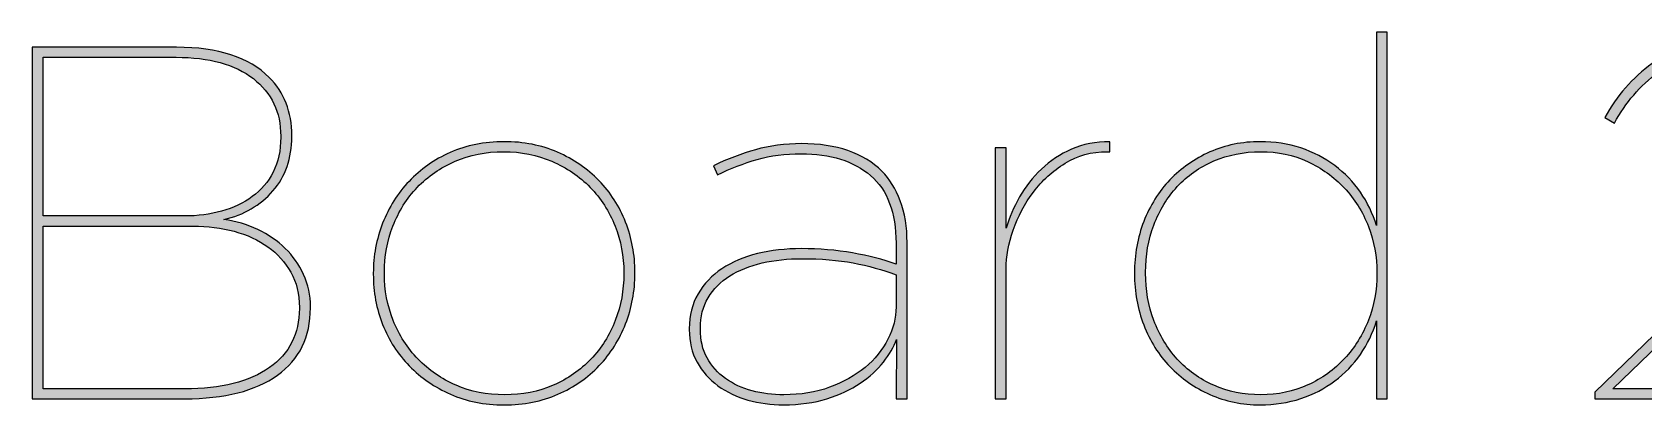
# Model space of a CAD drawing. Extents: x 25 to 347, y 67 to 397.
# Drawn here: x 119.4 to 186.2, y 380.4 to 395.9 of the extents above; entities that cross this region are included whole.
import ezdxf

# ---------------------------------------------------------------- set-up
doc = ezdxf.new("R2010")
doc.units = 0
doc.header["$MEASUREMENT"] = 0
doc.layers.add('PART_NUMBER', color=7, linetype='CONTINUOUS')

# ---------------------------------------------------------------- blocks, each defined once
blk = doc.blocks.new('BLOCK_35')
at = {"layer": 'PART_NUMBER'}
h = blk.add_hatch(color=253, dxfattribs=at)
h.dxf.hatch_style = 2
edge = h.paths.add_edge_path()
edge.add_spline(control_points=[(119.42, 395.266), (119.42, 395.266), (125.407, 395.266), (125.407, 395.266), (127.131, 395.266), (128.411, 394.849), (129.246, 394.015), (129.871, 393.389), (130.185, 392.582), (130.185, 391.595), (130.185, 391.595), (130.185, 391.553), (130.185, 391.553), (130.185, 390.649), (129.924, 389.898), (129.402, 389.3), (128.881, 388.702), (128.203, 388.305), (127.368, 388.111), (127.869, 388.041), (128.338, 387.902), (128.776, 387.693), (129.215, 387.485), (129.593, 387.224), (129.914, 386.911), (130.233, 386.598), (130.487, 386.236), (130.675, 385.826), (130.863, 385.416), (130.957, 384.967), (130.957, 384.481), (130.957, 384.481), (130.957, 384.439), (130.957, 384.439), (130.957, 383.229), (130.501, 382.297), (129.59, 381.643), (128.679, 380.989), (127.396, 380.663), (125.741, 380.663), (125.741, 380.663), (119.42, 380.663), (119.42, 380.663), (119.42, 380.663), (119.42, 395.266), (119.42, 395.266)], knot_values=[0, 0, 0, 0, 1, 1, 1, 2, 2, 2, 3, 3, 3, 4, 4, 4, 5, 5, 5, 6, 6, 6, 7, 7, 7, 8, 8, 8, 9, 9, 9, 10, 10, 10, 11, 11, 11, 12, 12, 12, 13, 13, 13, 14, 14, 14, 15, 15, 15, 15], degree=3, periodic=1)
edge = h.paths.add_edge_path()
edge.add_spline(control_points=[(129.725, 391.574), (129.725, 392.575), (129.346, 393.371), (128.589, 393.963), (127.831, 394.554), (126.763, 394.849), (125.386, 394.849), (125.386, 394.849), (119.879, 394.849), (119.879, 394.849), (119.879, 394.849), (119.879, 388.257), (119.879, 388.257), (119.879, 388.257), (125.741, 388.257), (125.741, 388.257), (126.283, 388.257), (126.794, 388.323), (127.274, 388.455), (127.754, 388.587), (128.178, 388.789), (128.547, 389.06), (128.915, 389.331), (129.204, 389.672), (129.413, 390.082), (129.621, 390.492), (129.725, 390.976), (129.725, 391.532), (129.725, 391.532), (129.725, 391.574), (129.725, 391.574)], knot_values=[0, 0, 0, 0, 1, 1, 1, 2, 2, 2, 3, 3, 3, 4, 4, 4, 5, 5, 5, 6, 6, 6, 7, 7, 7, 8, 8, 8, 9, 9, 9, 10, 10, 10, 10], degree=3, periodic=1)
edge = h.paths.add_edge_path()
edge.add_spline(control_points=[(130.497, 384.46), (130.497, 385.016), (130.379, 385.503), (130.143, 385.92), (129.906, 386.337), (129.59, 386.688), (129.193, 386.974), (128.797, 387.259), (128.331, 387.474), (127.796, 387.62), (127.26, 387.766), (126.693, 387.839), (126.096, 387.839), (126.096, 387.839), (119.879, 387.839), (119.879, 387.839), (119.879, 387.839), (119.879, 381.08), (119.879, 381.08), (119.879, 381.08), (125.741, 381.08), (125.741, 381.08), (127.257, 381.08), (128.429, 381.372), (129.256, 381.956), (130.084, 382.54), (130.497, 383.361), (130.497, 384.418), (130.497, 384.418), (130.497, 384.46), (130.497, 384.46)], knot_values=[0, 0, 0, 0, 1, 1, 1, 2, 2, 2, 3, 3, 3, 4, 4, 4, 5, 5, 5, 6, 6, 6, 7, 7, 7, 8, 8, 8, 9, 9, 9, 10, 10, 10, 10], degree=3, periodic=1)
for points, knots in [([(119.42, 395.266), (119.42, 395.266), (125.407, 395.266), (125.407, 395.266), (127.131, 395.266), (128.411, 394.849), (129.246, 394.015), (129.871, 393.389), (130.185, 392.582), (130.185, 391.595), (130.185, 391.595), (130.185, 391.553), (130.185, 391.553), (130.185, 390.649), (129.924, 389.898), (129.402, 389.3), (128.881, 388.702), (128.203, 388.305), (127.368, 388.111), (127.869, 388.041), (128.338, 387.902), (128.776, 387.693), (129.215, 387.485), (129.593, 387.224), (129.914, 386.911), (130.233, 386.598), (130.487, 386.236), (130.675, 385.826), (130.863, 385.416), (130.957, 384.967), (130.957, 384.481), (130.957, 384.481), (130.957, 384.439), (130.957, 384.439), (130.957, 383.229), (130.501, 382.297), (129.59, 381.643), (128.679, 380.989), (127.396, 380.663), (125.741, 380.663), (125.741, 380.663), (119.42, 380.663), (119.42, 380.663), (119.42, 380.663), (119.42, 395.266), (119.42, 395.266)], [0, 0, 0, 0, 1, 1, 1, 2, 2, 2, 3, 3, 3, 4, 4, 4, 5, 5, 5, 6, 6, 6, 7, 7, 7, 8, 8, 8, 9, 9, 9, 10, 10, 10, 11, 11, 11, 12, 12, 12, 13, 13, 13, 14, 14, 14, 15, 15, 15, 15]), ([(129.725, 391.574), (129.725, 392.575), (129.346, 393.371), (128.589, 393.963), (127.831, 394.554), (126.763, 394.849), (125.386, 394.849), (125.386, 394.849), (119.879, 394.849), (119.879, 394.849), (119.879, 394.849), (119.879, 388.257), (119.879, 388.257), (119.879, 388.257), (125.741, 388.257), (125.741, 388.257), (126.283, 388.257), (126.794, 388.323), (127.274, 388.455), (127.754, 388.587), (128.178, 388.789), (128.547, 389.06), (128.915, 389.331), (129.204, 389.672), (129.413, 390.082), (129.621, 390.492), (129.725, 390.976), (129.725, 391.532), (129.725, 391.532), (129.725, 391.574), (129.725, 391.574)], [0, 0, 0, 0, 1, 1, 1, 2, 2, 2, 3, 3, 3, 4, 4, 4, 5, 5, 5, 6, 6, 6, 7, 7, 7, 8, 8, 8, 9, 9, 9, 10, 10, 10, 10]), ([(130.497, 384.46), (130.497, 385.016), (130.379, 385.503), (130.143, 385.92), (129.906, 386.337), (129.59, 386.688), (129.193, 386.974), (128.797, 387.259), (128.331, 387.474), (127.796, 387.62), (127.26, 387.766), (126.693, 387.839), (126.096, 387.839), (126.096, 387.839), (119.879, 387.839), (119.879, 387.839), (119.879, 387.839), (119.879, 381.08), (119.879, 381.08), (119.879, 381.08), (125.741, 381.08), (125.741, 381.08), (127.257, 381.08), (128.429, 381.372), (129.256, 381.956), (130.084, 382.54), (130.497, 383.361), (130.497, 384.418), (130.497, 384.418), (130.497, 384.46), (130.497, 384.46)], [0, 0, 0, 0, 1, 1, 1, 2, 2, 2, 3, 3, 3, 4, 4, 4, 5, 5, 5, 6, 6, 6, 7, 7, 7, 8, 8, 8, 9, 9, 9, 10, 10, 10, 10])]:
    blk.add_open_spline(points, degree=3, knots=knots, dxfattribs=at)
blk = doc.blocks.new('BLOCK_36')
at = {"layer": 'PART_NUMBER'}
h = blk.add_hatch(color=253, dxfattribs=at)
h.dxf.hatch_style = 2
edge = h.paths.add_edge_path()
edge.add_spline(control_points=[(138.988, 380.412), (138.167, 380.412), (137.427, 380.558), (136.767, 380.85), (136.106, 381.143), (135.536, 381.535), (135.056, 382.029), (134.576, 382.523), (134.207, 383.097), (133.95, 383.75), (133.692, 384.404), (133.564, 385.099), (133.564, 385.837), (133.564, 385.837), (133.564, 385.878), (133.564, 385.878), (133.564, 386.601), (133.692, 387.293), (133.95, 387.954), (134.207, 388.615), (134.572, 389.196), (135.045, 389.696), (135.518, 390.197), (136.089, 390.596), (136.756, 390.896), (137.424, 391.195), (138.167, 391.344), (138.988, 391.344), (139.795, 391.344), (140.532, 391.198), (141.2, 390.906), (141.867, 390.614), (142.441, 390.221), (142.921, 389.727), (143.401, 389.234), (143.769, 388.656), (144.027, 387.996), (144.284, 387.335), (144.413, 386.643), (144.413, 385.92), (144.413, 385.92), (144.413, 385.878), (144.413, 385.878), (144.413, 385.141), (144.284, 384.442), (144.027, 383.782), (143.769, 383.121), (143.404, 382.54), (142.931, 382.04), (142.458, 381.539), (141.888, 381.143), (141.22, 380.85), (140.553, 380.558), (139.809, 380.412), (138.988, 380.412)], knot_values=[0, 0, 0, 0, 1, 1, 1, 2, 2, 2, 3, 3, 3, 4, 4, 4, 5, 5, 5, 6, 6, 6, 7, 7, 7, 8, 8, 8, 9, 9, 9, 10, 10, 10, 11, 11, 11, 12, 12, 12, 13, 13, 13, 14, 14, 14, 15, 15, 15, 16, 16, 16, 17, 17, 17, 18, 18, 18, 18], degree=3, periodic=1)
edge = h.paths.add_edge_path()
edge.add_spline(control_points=[(139.009, 380.83), (139.746, 380.83), (140.417, 380.962), (141.023, 381.226), (141.628, 381.49), (142.149, 381.852), (142.587, 382.311), (143.025, 382.77), (143.362, 383.305), (143.599, 383.917), (143.835, 384.529), (143.954, 385.176), (143.954, 385.857), (143.954, 385.857), (143.954, 385.899), (143.954, 385.899), (143.954, 386.581), (143.832, 387.227), (143.588, 387.839), (143.345, 388.451), (143.001, 388.987), (142.556, 389.446), (142.111, 389.905), (141.582, 390.266), (140.97, 390.531), (140.358, 390.795), (139.69, 390.927), (138.967, 390.927), (138.23, 390.927), (137.559, 390.795), (136.954, 390.531), (136.349, 390.266), (135.827, 389.905), (135.389, 389.446), (134.952, 388.987), (134.614, 388.451), (134.378, 387.839), (134.141, 387.227), (134.023, 386.581), (134.023, 385.899), (134.023, 385.899), (134.023, 385.857), (134.023, 385.857), (134.023, 385.176), (134.145, 384.529), (134.388, 383.917), (134.631, 383.305), (134.976, 382.77), (135.421, 382.311), (135.866, 381.852), (136.391, 381.49), (136.996, 381.226), (137.601, 380.962), (138.272, 380.83), (139.009, 380.83)], knot_values=[0, 0, 0, 0, 1, 1, 1, 2, 2, 2, 3, 3, 3, 4, 4, 4, 5, 5, 5, 6, 6, 6, 7, 7, 7, 8, 8, 8, 9, 9, 9, 10, 10, 10, 11, 11, 11, 12, 12, 12, 13, 13, 13, 14, 14, 14, 15, 15, 15, 16, 16, 16, 17, 17, 17, 18, 18, 18, 18], degree=3, periodic=1)
for points in [[(138.988, 380.412), (138.167, 380.412), (137.427, 380.558), (136.767, 380.85), (136.106, 381.143), (135.536, 381.535), (135.056, 382.029), (134.576, 382.523), (134.207, 383.097), (133.95, 383.75), (133.692, 384.404), (133.564, 385.099), (133.564, 385.837), (133.564, 385.837), (133.564, 385.878), (133.564, 385.878), (133.564, 386.601), (133.692, 387.293), (133.95, 387.954), (134.207, 388.615), (134.572, 389.196), (135.045, 389.696), (135.518, 390.197), (136.089, 390.596), (136.756, 390.896), (137.424, 391.195), (138.167, 391.344), (138.988, 391.344), (139.795, 391.344), (140.532, 391.198), (141.2, 390.906), (141.867, 390.614), (142.441, 390.221), (142.921, 389.727), (143.401, 389.234), (143.769, 388.656), (144.027, 387.996), (144.284, 387.335), (144.413, 386.643), (144.413, 385.92), (144.413, 385.92), (144.413, 385.878), (144.413, 385.878), (144.413, 385.141), (144.284, 384.442), (144.027, 383.782), (143.769, 383.121), (143.404, 382.54), (142.931, 382.04), (142.458, 381.539), (141.888, 381.143), (141.22, 380.85), (140.553, 380.558), (139.809, 380.412), (138.988, 380.412)], [(139.009, 380.83), (139.746, 380.83), (140.417, 380.962), (141.023, 381.226), (141.628, 381.49), (142.149, 381.852), (142.587, 382.311), (143.025, 382.77), (143.362, 383.305), (143.599, 383.917), (143.835, 384.529), (143.954, 385.176), (143.954, 385.857), (143.954, 385.857), (143.954, 385.899), (143.954, 385.899), (143.954, 386.581), (143.832, 387.227), (143.588, 387.839), (143.345, 388.451), (143.001, 388.987), (142.556, 389.446), (142.111, 389.905), (141.582, 390.266), (140.97, 390.531), (140.358, 390.795), (139.69, 390.927), (138.967, 390.927), (138.23, 390.927), (137.559, 390.795), (136.954, 390.531), (136.349, 390.266), (135.827, 389.905), (135.389, 389.446), (134.952, 388.987), (134.614, 388.451), (134.378, 387.839), (134.141, 387.227), (134.023, 386.581), (134.023, 385.899), (134.023, 385.899), (134.023, 385.857), (134.023, 385.857), (134.023, 385.176), (134.145, 384.529), (134.388, 383.917), (134.631, 383.305), (134.976, 382.77), (135.421, 382.311), (135.866, 381.852), (136.391, 381.49), (136.996, 381.226), (137.601, 380.962), (138.272, 380.83), (139.009, 380.83)]]:
    blk.add_open_spline(points, degree=3, knots=[0, 0, 0, 0, 1, 1, 1, 2, 2, 2, 3, 3, 3, 4, 4, 4, 5, 5, 5, 6, 6, 6, 7, 7, 7, 8, 8, 8, 9, 9, 9, 10, 10, 10, 11, 11, 11, 12, 12, 12, 13, 13, 13, 14, 14, 14, 15, 15, 15, 16, 16, 16, 17, 17, 17, 18, 18, 18, 18], dxfattribs=at)
blk = doc.blocks.new('BLOCK_37')
at = {"layer": 'PART_NUMBER'}
h = blk.add_hatch(color=253, dxfattribs=at)
h.dxf.hatch_style = 2
edge = h.paths.add_edge_path()
edge.add_spline(control_points=[(150.576, 380.412), (150.06, 380.412), (149.568, 380.479), (149.101, 380.611), (148.634, 380.743), (148.22, 380.941), (147.857, 381.205), (147.495, 381.469), (147.206, 381.796), (146.989, 382.186), (146.773, 382.575), (146.666, 383.027), (146.666, 383.542), (146.666, 383.542), (146.666, 383.583), (146.666, 383.583), (146.666, 384.126), (146.787, 384.606), (147.03, 385.023), (147.274, 385.44), (147.604, 385.788), (148.022, 386.066), (148.438, 386.344), (148.929, 386.553), (149.492, 386.692), (150.056, 386.831), (150.664, 386.901), (151.318, 386.901), (152.055, 386.901), (152.761, 386.841), (153.435, 386.723), (154.11, 386.605), (154.711, 386.448), (155.24, 386.254), (155.24, 386.254), (155.24, 387.13), (155.24, 387.13), (155.24, 388.396), (154.888, 389.331), (154.186, 389.936), (153.484, 390.541), (152.521, 390.844), (151.297, 390.844), (150.643, 390.844), (150.038, 390.763), (149.482, 390.604), (148.926, 390.444), (148.376, 390.231), (147.834, 389.967), (147.834, 389.967), (147.667, 390.343), (147.667, 390.343), (148.251, 390.621), (148.835, 390.844), (149.419, 391.01), (150.003, 391.177), (150.636, 391.261), (151.318, 391.261), (152.778, 391.261), (153.891, 390.878), (154.656, 390.113), (154.976, 389.793), (155.229, 389.383), (155.417, 388.883), (155.605, 388.382), (155.699, 387.805), (155.699, 387.151), (155.699, 387.151), (155.699, 380.663), (155.699, 380.663), (155.699, 380.663), (155.24, 380.663), (155.24, 380.663), (155.24, 380.663), (155.26, 383.124), (155.26, 383.124), (155.148, 382.818), (154.967, 382.506), (154.716, 382.186), (154.465, 381.866), (154.144, 381.573), (153.754, 381.31), (153.364, 381.045), (152.904, 380.83), (152.374, 380.663), (151.844, 380.496), (151.245, 380.412), (150.576, 380.412)], knot_values=[0, 0, 0, 0, 1, 1, 1, 2, 2, 2, 3, 3, 3, 4, 4, 4, 5, 5, 5, 6, 6, 6, 7, 7, 7, 8, 8, 8, 9, 9, 9, 10, 10, 10, 11, 11, 11, 12, 12, 12, 13, 13, 13, 14, 14, 14, 15, 15, 15, 16, 16, 16, 17, 17, 17, 18, 18, 18, 19, 19, 19, 20, 20, 20, 21, 21, 21, 22, 22, 22, 23, 23, 23, 24, 24, 24, 25, 25, 25, 26, 26, 26, 27, 27, 27, 28, 28, 28, 29, 29, 29, 29], degree=3, periodic=1)
edge = h.paths.add_edge_path()
edge.add_spline(control_points=[(150.588, 380.83), (151.283, 380.83), (151.916, 380.934), (152.486, 381.143), (153.056, 381.351), (153.547, 381.626), (153.957, 381.967), (154.367, 382.307), (154.683, 382.697), (154.906, 383.135), (155.128, 383.573), (155.24, 384.022), (155.24, 384.481), (155.24, 384.481), (155.24, 385.816), (155.24, 385.816), (154.683, 386.024), (154.093, 386.188), (153.467, 386.306), (152.841, 386.424), (152.132, 386.483), (151.339, 386.483), (150.754, 386.483), (150.205, 386.424), (149.69, 386.306), (149.176, 386.188), (148.727, 386.007), (148.345, 385.764), (147.962, 385.52), (147.663, 385.218), (147.448, 384.856), (147.232, 384.494), (147.125, 384.077), (147.125, 383.604), (147.125, 383.604), (147.125, 383.563), (147.125, 383.563), (147.125, 383.104), (147.218, 382.704), (147.406, 382.363), (147.594, 382.022), (147.847, 381.737), (148.168, 381.508), (148.487, 381.278), (148.856, 381.108), (149.273, 380.997), (149.69, 380.885), (150.129, 380.83), (150.588, 380.83)], knot_values=[0, 0, 0, 0, 1, 1, 1, 2, 2, 2, 3, 3, 3, 4, 4, 4, 5, 5, 5, 6, 6, 6, 7, 7, 7, 8, 8, 8, 9, 9, 9, 10, 10, 10, 11, 11, 11, 12, 12, 12, 13, 13, 13, 14, 14, 14, 15, 15, 15, 16, 16, 16, 16], degree=3, periodic=1)
for points, knots in [([(150.576, 380.412), (150.06, 380.412), (149.568, 380.479), (149.101, 380.611), (148.634, 380.743), (148.22, 380.941), (147.857, 381.205), (147.495, 381.469), (147.206, 381.796), (146.989, 382.186), (146.773, 382.575), (146.666, 383.027), (146.666, 383.542), (146.666, 383.542), (146.666, 383.583), (146.666, 383.583), (146.666, 384.126), (146.787, 384.606), (147.03, 385.023), (147.274, 385.44), (147.604, 385.788), (148.022, 386.066), (148.438, 386.344), (148.929, 386.553), (149.492, 386.692), (150.056, 386.831), (150.664, 386.901), (151.318, 386.901), (152.055, 386.901), (152.761, 386.841), (153.435, 386.723), (154.11, 386.605), (154.711, 386.448), (155.24, 386.254), (155.24, 386.254), (155.24, 387.13), (155.24, 387.13), (155.24, 388.396), (154.888, 389.331), (154.186, 389.936), (153.484, 390.541), (152.521, 390.844), (151.297, 390.844), (150.643, 390.844), (150.038, 390.763), (149.482, 390.604), (148.926, 390.444), (148.376, 390.231), (147.834, 389.967), (147.834, 389.967), (147.667, 390.343), (147.667, 390.343), (148.251, 390.621), (148.835, 390.844), (149.419, 391.01), (150.003, 391.177), (150.636, 391.261), (151.318, 391.261), (152.778, 391.261), (153.891, 390.878), (154.656, 390.113), (154.976, 389.793), (155.229, 389.383), (155.417, 388.883), (155.605, 388.382), (155.699, 387.805), (155.699, 387.151), (155.699, 387.151), (155.699, 380.663), (155.699, 380.663), (155.699, 380.663), (155.24, 380.663), (155.24, 380.663), (155.24, 380.663), (155.26, 383.124), (155.26, 383.124), (155.148, 382.818), (154.967, 382.506), (154.716, 382.186), (154.465, 381.866), (154.144, 381.573), (153.754, 381.31), (153.364, 381.045), (152.904, 380.83), (152.374, 380.663), (151.844, 380.496), (151.245, 380.412), (150.576, 380.412)], [0, 0, 0, 0, 1, 1, 1, 2, 2, 2, 3, 3, 3, 4, 4, 4, 5, 5, 5, 6, 6, 6, 7, 7, 7, 8, 8, 8, 9, 9, 9, 10, 10, 10, 11, 11, 11, 12, 12, 12, 13, 13, 13, 14, 14, 14, 15, 15, 15, 16, 16, 16, 17, 17, 17, 18, 18, 18, 19, 19, 19, 20, 20, 20, 21, 21, 21, 22, 22, 22, 23, 23, 23, 24, 24, 24, 25, 25, 25, 26, 26, 26, 27, 27, 27, 28, 28, 28, 29, 29, 29, 29]), ([(150.588, 380.83), (151.283, 380.83), (151.916, 380.934), (152.486, 381.143), (153.056, 381.351), (153.547, 381.626), (153.957, 381.967), (154.367, 382.307), (154.683, 382.697), (154.906, 383.135), (155.128, 383.573), (155.24, 384.022), (155.24, 384.481), (155.24, 384.481), (155.24, 385.816), (155.24, 385.816), (154.683, 386.024), (154.093, 386.188), (153.467, 386.306), (152.841, 386.424), (152.132, 386.483), (151.339, 386.483), (150.754, 386.483), (150.205, 386.424), (149.69, 386.306), (149.176, 386.188), (148.727, 386.007), (148.345, 385.764), (147.962, 385.52), (147.663, 385.218), (147.448, 384.856), (147.232, 384.494), (147.125, 384.077), (147.125, 383.604), (147.125, 383.604), (147.125, 383.563), (147.125, 383.563), (147.125, 383.104), (147.218, 382.704), (147.406, 382.363), (147.594, 382.022), (147.847, 381.737), (148.168, 381.508), (148.487, 381.278), (148.856, 381.108), (149.273, 380.997), (149.69, 380.885), (150.129, 380.83), (150.588, 380.83)], [0, 0, 0, 0, 1, 1, 1, 2, 2, 2, 3, 3, 3, 4, 4, 4, 5, 5, 5, 6, 6, 6, 7, 7, 7, 8, 8, 8, 9, 9, 9, 10, 10, 10, 11, 11, 11, 12, 12, 12, 13, 13, 13, 14, 14, 14, 15, 15, 15, 16, 16, 16, 16])]:
    blk.add_open_spline(points, degree=3, knots=knots, dxfattribs=at)
blk = doc.blocks.new('BLOCK_38')
at = {"layer": 'PART_NUMBER'}
h = blk.add_hatch(color=253, dxfattribs=at)
h.dxf.hatch_style = 2
edge = h.paths.add_edge_path()
edge.add_spline(control_points=[(159.35, 391.094), (159.35, 391.094), (159.809, 391.094), (159.809, 391.094), (159.809, 391.094), (159.809, 387.756), (159.809, 387.756), (159.934, 388.187), (160.118, 388.618), (160.362, 389.049), (160.604, 389.48), (160.907, 389.866), (161.269, 390.207), (161.63, 390.548), (162.048, 390.823), (162.521, 391.031), (162.993, 391.24), (163.522, 391.344), (164.106, 391.344), (164.106, 391.344), (164.106, 390.927), (164.106, 390.927), (164.106, 390.927), (164.002, 390.927), (164.002, 390.927), (163.348, 390.927), (162.764, 390.767), (162.25, 390.447), (161.735, 390.127), (161.297, 389.727), (160.935, 389.248), (160.573, 388.768), (160.295, 388.243), (160.101, 387.672), (159.906, 387.102), (159.809, 386.567), (159.809, 386.066), (159.809, 386.066), (159.809, 380.663), (159.809, 380.663), (159.809, 380.663), (159.35, 380.663), (159.35, 380.663), (159.35, 380.663), (159.35, 391.094), (159.35, 391.094)], knot_values=[0, 0, 0, 0, 1, 1, 1, 2, 2, 2, 3, 3, 3, 4, 4, 4, 5, 5, 5, 6, 6, 6, 7, 7, 7, 8, 8, 8, 9, 9, 9, 10, 10, 10, 11, 11, 11, 12, 12, 12, 13, 13, 13, 14, 14, 14, 15, 15, 15, 15], degree=3, periodic=1)
blk.add_open_spline([(159.35, 391.094), (159.35, 391.094), (159.809, 391.094), (159.809, 391.094), (159.809, 391.094), (159.809, 387.756), (159.809, 387.756), (159.934, 388.187), (160.118, 388.618), (160.362, 389.049), (160.604, 389.48), (160.907, 389.866), (161.269, 390.207), (161.63, 390.548), (162.048, 390.823), (162.521, 391.031), (162.993, 391.24), (163.522, 391.344), (164.106, 391.344), (164.106, 391.344), (164.106, 390.927), (164.106, 390.927), (164.106, 390.927), (164.002, 390.927), (164.002, 390.927), (163.348, 390.927), (162.764, 390.767), (162.25, 390.447), (161.735, 390.127), (161.297, 389.727), (160.935, 389.248), (160.573, 388.768), (160.295, 388.243), (160.101, 387.672), (159.906, 387.102), (159.809, 386.567), (159.809, 386.066), (159.809, 386.066), (159.809, 380.663), (159.809, 380.663), (159.809, 380.663), (159.35, 380.663), (159.35, 380.663), (159.35, 380.663), (159.35, 391.094), (159.35, 391.094)], degree=3, knots=[0, 0, 0, 0, 1, 1, 1, 2, 2, 2, 3, 3, 3, 4, 4, 4, 5, 5, 5, 6, 6, 6, 7, 7, 7, 8, 8, 8, 9, 9, 9, 10, 10, 10, 11, 11, 11, 12, 12, 12, 13, 13, 13, 14, 14, 14, 15, 15, 15, 15], dxfattribs=at)
blk = doc.blocks.new('BLOCK_39')
at = {"layer": 'PART_NUMBER'}
h = blk.add_hatch(color=253, dxfattribs=at)
h.dxf.hatch_style = 2
edge = h.paths.add_edge_path()
edge.add_spline(control_points=[(170.344, 380.412), (169.593, 380.412), (168.898, 380.555), (168.258, 380.84), (167.618, 381.125), (167.065, 381.511), (166.599, 381.998), (166.133, 382.485), (165.772, 383.062), (165.514, 383.73), (165.257, 384.397), (165.129, 385.106), (165.129, 385.857), (165.129, 385.857), (165.129, 385.899), (165.129, 385.899), (165.129, 386.65), (165.257, 387.36), (165.514, 388.027), (165.772, 388.695), (166.133, 389.272), (166.599, 389.759), (167.065, 390.245), (167.618, 390.631), (168.258, 390.917), (168.898, 391.201), (169.593, 391.344), (170.344, 391.344), (170.942, 391.344), (171.502, 391.257), (172.024, 391.083), (172.545, 390.909), (173.014, 390.666), (173.432, 390.353), (173.849, 390.04), (174.204, 389.672), (174.496, 389.248), (174.788, 388.823), (175.01, 388.361), (175.163, 387.86), (175.163, 387.86), (175.163, 395.892), (175.163, 395.892), (175.163, 395.892), (175.602, 395.892), (175.602, 395.892), (175.602, 395.892), (175.602, 380.663), (175.602, 380.663), (175.602, 380.663), (175.163, 380.663), (175.163, 380.663), (175.163, 380.663), (175.163, 383.896), (175.163, 383.896), (175.01, 383.396), (174.788, 382.933), (174.496, 382.509), (174.204, 382.085), (173.849, 381.716), (173.432, 381.403), (173.014, 381.09), (172.545, 380.847), (172.024, 380.673), (171.502, 380.499), (170.942, 380.412), (170.344, 380.412)], knot_values=[0, 0, 0, 0, 1, 1, 1, 2, 2, 2, 3, 3, 3, 4, 4, 4, 5, 5, 5, 6, 6, 6, 7, 7, 7, 8, 8, 8, 9, 9, 9, 10, 10, 10, 11, 11, 11, 12, 12, 12, 13, 13, 13, 14, 14, 14, 15, 15, 15, 16, 16, 16, 17, 17, 17, 18, 18, 18, 19, 19, 19, 20, 20, 20, 21, 21, 21, 22, 22, 22, 22], degree=3, periodic=1)
edge = h.paths.add_edge_path()
edge.add_spline(control_points=[(170.365, 380.83), (171.074, 380.83), (171.725, 380.965), (172.316, 381.237), (172.907, 381.508), (173.414, 381.873), (173.838, 382.332), (174.263, 382.791), (174.593, 383.323), (174.83, 383.928), (175.066, 384.533), (175.184, 385.176), (175.184, 385.857), (175.184, 385.857), (175.184, 385.899), (175.184, 385.899), (175.184, 386.567), (175.066, 387.206), (174.83, 387.819), (174.593, 388.43), (174.259, 388.966), (173.828, 389.425), (173.397, 389.884), (172.889, 390.249), (172.305, 390.52), (171.721, 390.791), (171.074, 390.927), (170.365, 390.927), (169.656, 390.927), (169.005, 390.798), (168.415, 390.541), (167.823, 390.283), (167.319, 389.929), (166.902, 389.477), (166.485, 389.025), (166.161, 388.493), (165.932, 387.881), (165.702, 387.269), (165.587, 386.615), (165.587, 385.92), (165.587, 385.92), (165.587, 385.878), (165.587, 385.878), (165.587, 385.183), (165.702, 384.529), (165.932, 383.917), (166.161, 383.305), (166.485, 382.77), (166.902, 382.311), (167.319, 381.852), (167.823, 381.49), (168.415, 381.226), (169.005, 380.962), (169.656, 380.83), (170.365, 380.83)], knot_values=[0, 0, 0, 0, 1, 1, 1, 2, 2, 2, 3, 3, 3, 4, 4, 4, 5, 5, 5, 6, 6, 6, 7, 7, 7, 8, 8, 8, 9, 9, 9, 10, 10, 10, 11, 11, 11, 12, 12, 12, 13, 13, 13, 14, 14, 14, 15, 15, 15, 16, 16, 16, 17, 17, 17, 18, 18, 18, 18], degree=3, periodic=1)
for points, knots in [([(170.344, 380.412), (169.593, 380.412), (168.898, 380.555), (168.258, 380.84), (167.618, 381.125), (167.065, 381.511), (166.599, 381.998), (166.133, 382.485), (165.772, 383.062), (165.514, 383.73), (165.257, 384.397), (165.129, 385.106), (165.129, 385.857), (165.129, 385.857), (165.129, 385.899), (165.129, 385.899), (165.129, 386.65), (165.257, 387.36), (165.514, 388.027), (165.772, 388.695), (166.133, 389.272), (166.599, 389.759), (167.065, 390.245), (167.618, 390.631), (168.258, 390.917), (168.898, 391.201), (169.593, 391.344), (170.344, 391.344), (170.942, 391.344), (171.502, 391.257), (172.024, 391.083), (172.545, 390.909), (173.014, 390.666), (173.432, 390.353), (173.849, 390.04), (174.204, 389.672), (174.496, 389.248), (174.788, 388.823), (175.01, 388.361), (175.163, 387.86), (175.163, 387.86), (175.163, 395.892), (175.163, 395.892), (175.163, 395.892), (175.602, 395.892), (175.602, 395.892), (175.602, 395.892), (175.602, 380.663), (175.602, 380.663), (175.602, 380.663), (175.163, 380.663), (175.163, 380.663), (175.163, 380.663), (175.163, 383.896), (175.163, 383.896), (175.01, 383.396), (174.788, 382.933), (174.496, 382.509), (174.204, 382.085), (173.849, 381.716), (173.432, 381.403), (173.014, 381.09), (172.545, 380.847), (172.024, 380.673), (171.502, 380.499), (170.942, 380.412), (170.344, 380.412)], [0, 0, 0, 0, 1, 1, 1, 2, 2, 2, 3, 3, 3, 4, 4, 4, 5, 5, 5, 6, 6, 6, 7, 7, 7, 8, 8, 8, 9, 9, 9, 10, 10, 10, 11, 11, 11, 12, 12, 12, 13, 13, 13, 14, 14, 14, 15, 15, 15, 16, 16, 16, 17, 17, 17, 18, 18, 18, 19, 19, 19, 20, 20, 20, 21, 21, 21, 22, 22, 22, 22]), ([(170.365, 380.83), (171.074, 380.83), (171.725, 380.965), (172.316, 381.237), (172.907, 381.508), (173.414, 381.873), (173.838, 382.332), (174.263, 382.791), (174.593, 383.323), (174.83, 383.928), (175.066, 384.533), (175.184, 385.176), (175.184, 385.857), (175.184, 385.857), (175.184, 385.899), (175.184, 385.899), (175.184, 386.567), (175.066, 387.206), (174.83, 387.819), (174.593, 388.43), (174.259, 388.966), (173.828, 389.425), (173.397, 389.884), (172.889, 390.249), (172.305, 390.52), (171.721, 390.791), (171.074, 390.927), (170.365, 390.927), (169.656, 390.927), (169.005, 390.798), (168.415, 390.541), (167.823, 390.283), (167.319, 389.929), (166.902, 389.477), (166.485, 389.025), (166.161, 388.493), (165.932, 387.881), (165.702, 387.269), (165.587, 386.615), (165.587, 385.92), (165.587, 385.92), (165.587, 385.878), (165.587, 385.878), (165.587, 385.183), (165.702, 384.529), (165.932, 383.917), (166.161, 383.305), (166.485, 382.77), (166.902, 382.311), (167.319, 381.852), (167.823, 381.49), (168.415, 381.226), (169.005, 380.962), (169.656, 380.83), (170.365, 380.83)], [0, 0, 0, 0, 1, 1, 1, 2, 2, 2, 3, 3, 3, 4, 4, 4, 5, 5, 5, 6, 6, 6, 7, 7, 7, 8, 8, 8, 9, 9, 9, 10, 10, 10, 11, 11, 11, 12, 12, 12, 13, 13, 13, 14, 14, 14, 15, 15, 15, 16, 16, 16, 17, 17, 17, 18, 18, 18, 18])]:
    blk.add_open_spline(points, degree=3, knots=knots, dxfattribs=at)
blk = doc.blocks.new('BLOCK_40')
at = {"layer": 'PART_NUMBER'}
h = blk.add_hatch(color=253, dxfattribs=at)
h.dxf.hatch_style = 2
edge = h.paths.add_edge_path()
edge.add_spline(control_points=[(184.218, 380.934), (184.218, 380.934), (190.831, 387.339), (190.831, 387.339), (191.387, 387.881), (191.839, 388.368), (192.187, 388.799), (192.534, 389.23), (192.799, 389.62), (192.98, 389.967), (193.161, 390.315), (193.283, 390.635), (193.345, 390.927), (193.407, 391.219), (193.439, 391.497), (193.439, 391.762), (193.439, 392.207), (193.345, 392.627), (193.157, 393.024), (192.969, 393.42), (192.705, 393.771), (192.364, 394.077), (192.023, 394.383), (191.617, 394.623), (191.144, 394.797), (190.671, 394.971), (190.15, 395.058), (189.579, 395.058), (188.508, 395.058), (187.598, 394.779), (186.846, 394.223), (186.095, 393.667), (185.49, 392.964), (185.031, 392.116), (185.031, 392.116), (184.635, 392.346), (184.635, 392.346), (185.122, 393.25), (185.775, 393.997), (186.596, 394.588), (187.416, 395.179), (188.418, 395.475), (189.6, 395.475), (190.24, 395.475), (190.824, 395.378), (191.353, 395.183), (191.881, 394.988), (192.333, 394.724), (192.709, 394.39), (193.084, 394.056), (193.376, 393.667), (193.585, 393.222), (193.794, 392.777), (193.898, 392.304), (193.898, 391.803), (193.898, 391.803), (193.898, 391.762), (193.898, 391.762), (193.898, 391.441), (193.867, 391.125), (193.804, 390.812), (193.741, 390.499), (193.609, 390.158), (193.407, 389.79), (193.206, 389.421), (192.921, 389.011), (192.552, 388.559), (192.184, 388.107), (191.7, 387.589), (191.102, 387.005), (191.102, 387.005), (184.969, 381.08), (184.969, 381.08), (184.969, 381.08), (194.107, 381.08), (194.107, 381.08), (194.107, 381.08), (194.107, 380.663), (194.107, 380.663), (194.107, 380.663), (184.218, 380.663), (184.218, 380.663), (184.218, 380.663), (184.218, 380.934), (184.218, 380.934)], knot_values=[0, 0, 0, 0, 1, 1, 1, 2, 2, 2, 3, 3, 3, 4, 4, 4, 5, 5, 5, 6, 6, 6, 7, 7, 7, 8, 8, 8, 9, 9, 9, 10, 10, 10, 11, 11, 11, 12, 12, 12, 13, 13, 13, 14, 14, 14, 15, 15, 15, 16, 16, 16, 17, 17, 17, 18, 18, 18, 19, 19, 19, 20, 20, 20, 21, 21, 21, 22, 22, 22, 23, 23, 23, 24, 24, 24, 25, 25, 25, 26, 26, 26, 27, 27, 27, 28, 28, 28, 28], degree=3, periodic=1)
blk.add_open_spline([(184.218, 380.934), (184.218, 380.934), (190.831, 387.339), (190.831, 387.339), (191.387, 387.881), (191.839, 388.368), (192.187, 388.799), (192.534, 389.23), (192.799, 389.62), (192.98, 389.967), (193.161, 390.315), (193.283, 390.635), (193.345, 390.927), (193.407, 391.219), (193.439, 391.497), (193.439, 391.762), (193.439, 392.207), (193.345, 392.627), (193.157, 393.024), (192.969, 393.42), (192.705, 393.771), (192.364, 394.077), (192.023, 394.383), (191.617, 394.623), (191.144, 394.797), (190.671, 394.971), (190.15, 395.058), (189.579, 395.058), (188.508, 395.058), (187.598, 394.779), (186.846, 394.223), (186.095, 393.667), (185.49, 392.964), (185.031, 392.116), (185.031, 392.116), (184.635, 392.346), (184.635, 392.346), (185.122, 393.25), (185.775, 393.997), (186.596, 394.588), (187.416, 395.179), (188.418, 395.475), (189.6, 395.475), (190.24, 395.475), (190.824, 395.378), (191.353, 395.183), (191.881, 394.988), (192.333, 394.724), (192.709, 394.39), (193.084, 394.056), (193.376, 393.667), (193.585, 393.222), (193.794, 392.777), (193.898, 392.304), (193.898, 391.803), (193.898, 391.803), (193.898, 391.762), (193.898, 391.762), (193.898, 391.441), (193.867, 391.125), (193.804, 390.812), (193.741, 390.499), (193.609, 390.158), (193.407, 389.79), (193.206, 389.421), (192.921, 389.011), (192.552, 388.559), (192.184, 388.107), (191.7, 387.589), (191.102, 387.005), (191.102, 387.005), (184.969, 381.08), (184.969, 381.08), (184.969, 381.08), (194.107, 381.08), (194.107, 381.08), (194.107, 381.08), (194.107, 380.663), (194.107, 380.663), (194.107, 380.663), (184.218, 380.663), (184.218, 380.663), (184.218, 380.663), (184.218, 380.934), (184.218, 380.934)], degree=3, knots=[0, 0, 0, 0, 1, 1, 1, 2, 2, 2, 3, 3, 3, 4, 4, 4, 5, 5, 5, 6, 6, 6, 7, 7, 7, 8, 8, 8, 9, 9, 9, 10, 10, 10, 11, 11, 11, 12, 12, 12, 13, 13, 13, 14, 14, 14, 15, 15, 15, 16, 16, 16, 17, 17, 17, 18, 18, 18, 19, 19, 19, 20, 20, 20, 21, 21, 21, 22, 22, 22, 23, 23, 23, 24, 24, 24, 25, 25, 25, 26, 26, 26, 27, 27, 27, 28, 28, 28, 28], dxfattribs=at)
blk = doc.blocks.new('BLOCK_25')
at = {"layer": 'PART_NUMBER'}
for name in ['BLOCK_39', 'BLOCK_35', 'BLOCK_40', 'BLOCK_36', 'BLOCK_37', 'BLOCK_38']:
    blk.add_blockref(name, (0, 0), dxfattribs=at)

msp = doc.modelspace()

# ---------------------------------------------------------------- block references
at = {"layer": 'PART_NUMBER'}
msp.add_blockref('BLOCK_25', (0, 0), dxfattribs=at)

doc.saveas('drawing.dxf')
